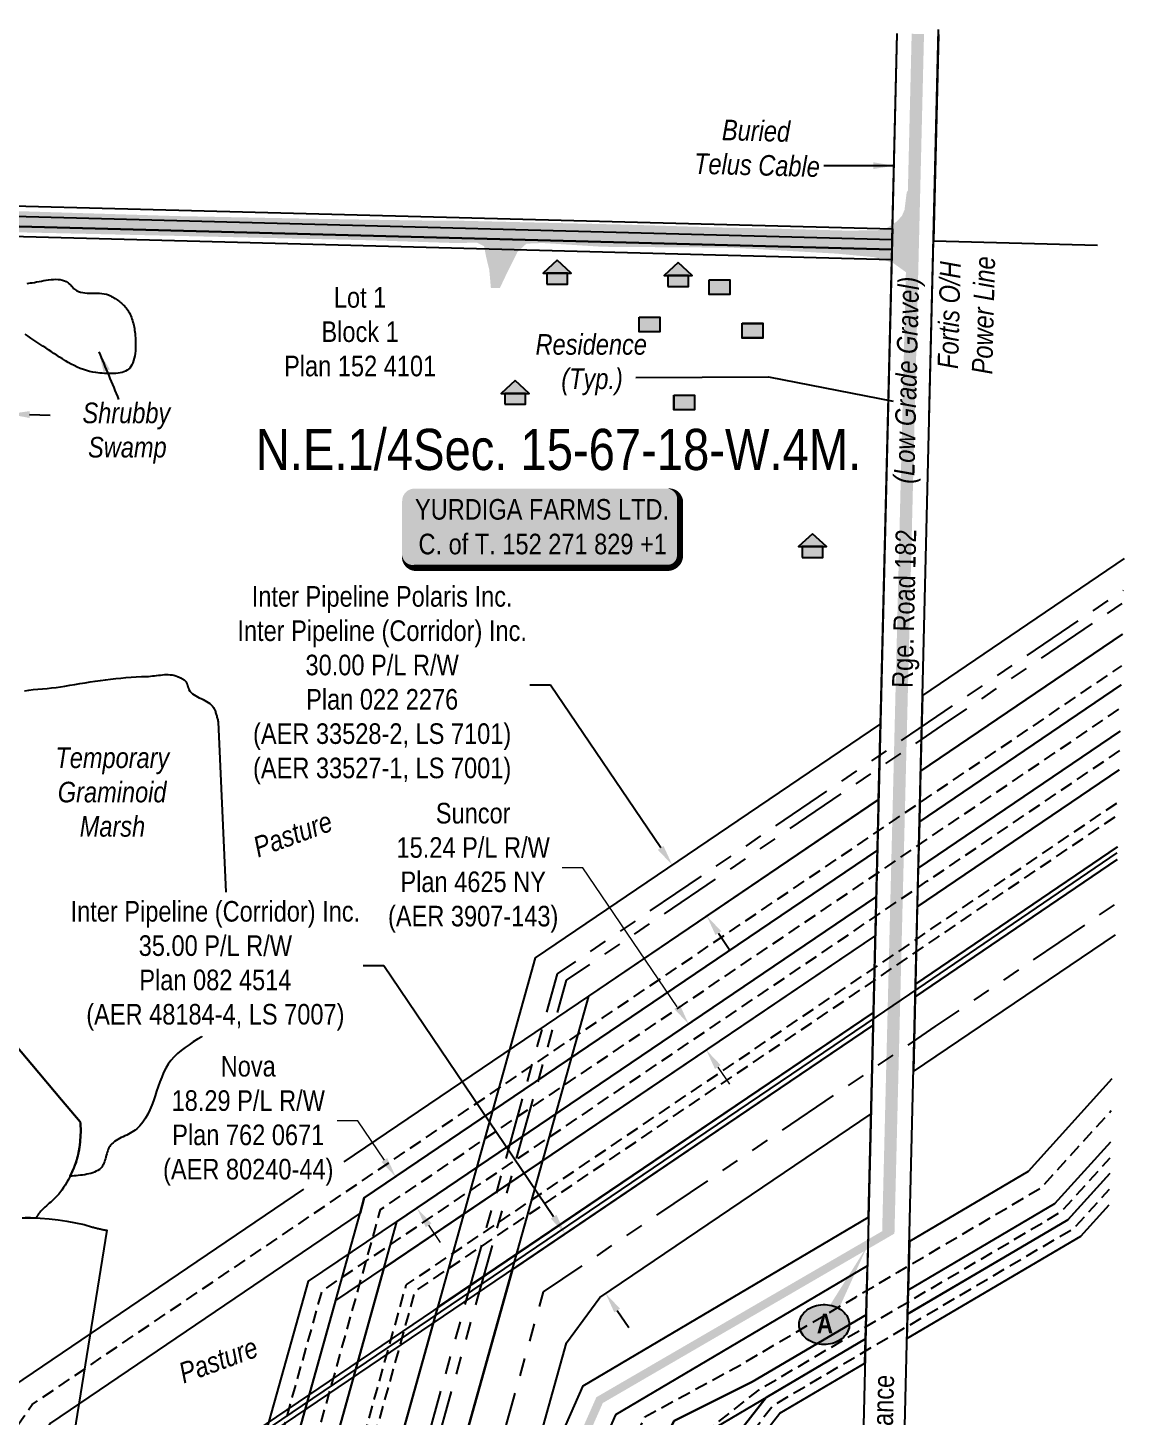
# Model space of a CAD drawing. Extents: x 392983 to 396116, y 6072693 to 6074543.
# Drawn here: x 393541 to 394074, y 6073850 to 6074525 of the extents above; entities that cross this region are included whole.
import ezdxf
from ezdxf.enums import TextEntityAlignment as Align

# ---------------------------------------------------------------- set-up
doc = ezdxf.new("R2010")
doc.units = 0
doc.header["$LTSCALE"] = 5
doc.header["$PDSIZE"] = 0.5
doc.linetypes.add('foc-DRILLPATH', pattern=[14.75, 6, -1.75, 1.75, -1.75, 1.75, -1.75])
doc.linetypes.add('UG_PIPE', pattern=[1.875, 1.25, -0.625])
doc.layers.get('Defpoints').update_dxf_attribs({"color": 9})
for name, color, linetype in [('AS-CABLE', 224, 'foc-CABLE'), ('AS-PIPE-UG', 44, 'UG_PIPE'), ('AS-POWER', 104, 'foc-POWER'), ('AS-POWER-T', 104, 'Continuous'), ('AS-RESIDENCE', 14, 'Continuous'), ('AS-ROADS', 254, 'Continuous'), ('AS-TELUS', 224, 'foc-TEL'), ('C-RW', 13, 'Continuous'), ('C-SYMBOL', 7, 'Continuous'), ('CG-NOTES', 7, 'Continuous'), ('F-RW', 190, 'Continuous'), ('L-ROAD-T', 7, 'Continuous'), ('L-SEC', 7, 'Continuous'), ('L-TITLEDB', 4, 'Continuous'), ('L-TITLEDB-T', 4, 'Continuous'), ('P-PDRILLPATH', 12, 'foc-DRILLPATH'), ('WETLAND', 143, 'Continuous'), ('WETLAND-T', 146, 'Continuous')]:
    doc.layers.add(name, color=color, linetype=linetype)
doc.layers.add('F-RW-T', color=190, linetype='Continuous', lineweight=9)
doc.layers.add('T-TEXT', color=48, linetype='Continuous', lineweight=18)
doc.styles.add('175L', font='ARIALN.TTF', dxfattribs={"height": 20})
doc.styles.add('80', font='ARIALN.TTF', dxfattribs={"height": 10})
doc.styles.add('80CG', font='ARIALN.TTF', dxfattribs={"height": 10})
doc.styles.add('80L', font='ARIALN.TTF', dxfattribs={"height": 10})
doc.styles.add('80LS', font='ARIALNI.TTF', dxfattribs={"height": 10})
doc.styles.add('BOLD', font='ARIALNB.TTF')
doc.styles.add('foc-LtypeFont', font='ARIALN.TTF', dxfattribs={"height": 7.35})
doc.linetypes.add('foc-CABLE', pattern='A,2,-1,["C",foc-LtypeFont,S=0.2,R=0,X=-0.625,Y=-0.75],-1.24,8', length=12.24)
doc.linetypes.add('foc-POWER', pattern='A,6,-1,["P",foc-LtypeFont,S=0.2,R=0,X=-0.625,Y=-0.75],-1.24,4', length=12.24)
doc.linetypes.add('foc-POWER-NOLINE', pattern='A,0,-4,["P",foc-LtypeFont,S=0.2,R=0,X=-0.625,Y=-0.75],-8.24', length=12.24)
doc.linetypes.add('foc-TEL', pattern='A,2,-1,["T",foc-LtypeFont,S=0.2,R=0,X=-0.425,Y=-0.75],-1.24,8', length=12.24)
doc.linetypes.add('foc-TEL-NOLINE', pattern='A,0,-2,["T",foc-LtypeFont,S=0.2,R=0,X=-0.425,Y=-0.75],-10.24', length=12.24)
doc.dimstyles.new('Compass 5 000', dxfattribs={"dimscale": 5, "dimtxt": 9, "dimasz": 2, "dimexe": 0.2, "dimexo": 0.0625, "dimgap": 0.5, "dimtad": 0, "dimtih": 1, "dimtoh": 1, "dimzin": 0, "dimdsep": 46, "dimtxsty": '80CG', "dimcen": 0.1, "dimse1": 1, "dimse2": 1, "dimclrd": 256, "dimclrt": 256, "dimaunit": 1, "dimadec": 4, "dimazin": 0, "dimtfac": 0.06, "dimtofl": 0, "dimtmove": 0, "dimatfit": 1, "dimfxl": 0.2, "dimtolj": 1, "dimtzin": 0, "dimlwd": -1, "dimarcsym": 0})

# ---------------------------------------------------------------- blocks, each defined once
blk = doc.blocks.new('*U495')
h = blk.add_hatch(color=59)
edge = h.paths.add_edge_path()
edge.add_line((-61.5, -20), (61.5, -20))
edge.add_arc((61.5, -14), 6, 270, 360)
edge.add_line((67.5, -14), (67.5, 12.5))
edge.add_arc((61.5, 12.5), 6, 0, 90)
edge.add_line((61.5, 18.5), (-61.5, 18.5))
edge.add_arc((-61.5, 12.5), 6, 90, 180)
edge.add_line((-67.5, 12.5), (-67.5, -14))
edge.add_arc((-61.5, -14), 6, 180, 270)
at = {"color": 1, "flags": 128}
blk.add_lwpolyline([(-61.5, -20, 3, 3, 0), (61.5, -20, 3, 3, 0.414214), (67.5, -14, 3, 3, 0), (67.5, 12.5, 3, 0, 0.414214), (61.5, 18.5, 0, 0, 0), (-61.5, 18.5, 0, 0, 0.414214), (-67.5, 12.5, 0, 0, 0), (-67.5, -14, 0, 3, 0.414214)], format="xyseb", close=True, dxfattribs=at)
blk.add_lwpolyline([(-42.81, -9.41, 0, 7.5, 0), (0, 0, 0, 0, 0)], format="xyseb", dxfattribs=at)
at = {"color": 1, "style": '80'}
blk.add_attdef('ENTER_TEXT_001', (-35.99, -5), '', height=10, dxfattribs=at)
blk = doc.blocks.new('*D528')
at = {"layer": 'Defpoints', "color": 0, "transparency": 16777216}
for p in [(393907.86, 6074094.3), (393918.16, 6074079.12), (393719.67, 6073966.63)]:
    blk.add_point(p, dxfattribs=at)
at = {"layer": 'F-RW-T', "transparency": 16777216}
for p, q in [((393701.14, 6073993.95), (393691.14, 6073993.95)), ((393714.06, 6073974.9), (393701.14, 6073993.95)), ((393735.58, 6073943.18), (393741.2, 6073934.9))]:
    blk.add_line(p, q, dxfattribs=at)
for points in [[(393715.44, 6073975.84), (393712.68, 6073973.97), (393719.67, 6073966.63)], [(393736.96, 6073944.11), (393734.2, 6073942.24), (393729.97, 6073951.45)]]:
    blk.add_solid(points, dxfattribs=at)
at = {"layer": 'F-RW-T', "transparency": 16777216, "insert": (393647.94, 6073993.95), "char_height": 10, "attachment_point": 5, "style": '80CG'}
blk.add_mtext('\\A1;Nova\\P18.29 P/L R/W\\PPlan 762 0671\\P(AER 80240-44)', dxfattribs=at)
blk = doc.blocks.new('res_occ')
for points in [[(0.1, 0.89), (-1.26, -0.37), (1.46, -0.37)], [(-0.9, -1.43), (1.1, -1.43), (1.1, -0.37), (-0.9, -0.37)]]:
    blk.add_hatch(color=14).paths.add_polyline_path(points)
at = {"color": 14}
for points in [[(0.1, 0.89), (-1.26, -0.37), (1.46, -0.37)], [(-0.9, -1.43), (1.1, -1.43), (1.1, -0.37), (-0.9, -0.37)]]:
    blk.add_lwpolyline(points, close=True, dxfattribs=at)
blk = doc.blocks.new('res_other')
blk.add_hatch(color=14).paths.add_polyline_path([(-1.09, 0.73), (0.91, 0.73), (0.91, -0.69), (-1.09, -0.69)])
at = {"color": 14}
blk.add_lwpolyline([(-1.09, 0.73), (0.91, 0.73), (0.91, -0.69), (-1.09, -0.69)], close=True, dxfattribs=at)
blk = doc.blocks.new('*D523')
at = {"layer": 'Defpoints', "color": 0, "transparency": 16777216}
for p in [(393861.91, 6074040.97), (393836.24, 6074023.57), (393844.8, 6074010.94)]:
    blk.add_point(p, dxfattribs=at)
at = {"layer": 'F-RW-T', "transparency": 16777216}
for p, q in [((393810.43, 6074116.91), (393800.43, 6074116.91)), ((393856.3, 6074049.25), (393810.43, 6074116.91)), ((393876.09, 6074020.07), (393881.7, 6074011.79))]:
    blk.add_line(p, q, dxfattribs=at)
for points in [[(393857.68, 6074050.19), (393854.92, 6074048.32), (393861.91, 6074040.97)], [(393877.47, 6074021), (393874.71, 6074019.13), (393870.48, 6074028.34)]]:
    blk.add_solid(points, dxfattribs=at)
at = {"layer": 'F-RW-T', "transparency": 16777216, "insert": (393757.23, 6074116.91), "char_height": 10, "attachment_point": 5, "style": '80CG'}
blk.add_mtext('\\A1;Suncor\\P15.24 P/L R/W\\PPlan 4625 NY\\P(AER 3907-143)', dxfattribs=at)
blk = doc.blocks.new('*D524')
at = {"layer": 'C-RW', "transparency": 16777216}
for p, q in [((393713.79, 6074069.23), (393703.79, 6074069.23)), ((393796.32, 6073947.35), (393713.79, 6074069.23)), ((393827.19, 6073901.76), (393832.79, 6073893.48))]:
    blk.add_line(p, q, dxfattribs=at)
for points in [[(393797.7, 6073948.28), (393794.94, 6073946.41), (393801.93, 6073939.07)], [(393828.57, 6073902.7), (393825.81, 6073900.83), (393821.58, 6073910.04)]]:
    blk.add_solid(points, dxfattribs=at)
at = {"layer": 'Defpoints', "color": 0, "transparency": 16777216}
for p in [(393860.41, 6073978.67), (393880.06, 6073949.65), (393801.93, 6073939.07)]:
    blk.add_point(p, dxfattribs=at)
at = {"layer": 'C-RW', "transparency": 16777216, "insert": (393631.97, 6074069.23), "char_height": 10, "attachment_point": 5, "style": '80CG'}
blk.add_mtext('\\A1;Inter Pipeline (Corridor) Inc.\\P35.00 P/L R/W\\PPlan 082 4514\\P(AER 48184-4, LS 7007)', dxfattribs=at)
blk = doc.blocks.new('*D525')
at = {"layer": 'Defpoints', "color": 0, "transparency": 16777216}
for p in [(393694.9, 6073854.69), (393724.25, 6073846.51), (393673.89, 6073779.28)]:
    blk.add_point(p, dxfattribs=at)
at = {"layer": 'F-RW-T', "transparency": 16777216}
for p, q in [((393638.24, 6073789.21), (393628.24, 6073789.21)), ((393664.25, 6073781.96), (393638.24, 6073789.21)), ((393712.87, 6073768.41), (393722.5, 6073765.73))]:
    blk.add_line(p, q, dxfattribs=at)
for points in [[(393664.7, 6073783.57), (393663.81, 6073780.35), (393673.89, 6073779.28)], [(393713.31, 6073770.02), (393712.42, 6073766.81), (393703.23, 6073771.1)]]:
    blk.add_solid(points, dxfattribs=at)
at = {"layer": 'F-RW-T', "transparency": 16777216, "insert": (393585.52, 6073789.21), "char_height": 10, "attachment_point": 5, "style": '80CG'}
blk.add_mtext('\\A1;Pembina\\P30.48 P/L R/W\\PPlan 782 1469\\PPlan 042 0681\\P(AER 37742-61,\\P37742-256)', dxfattribs=at)
blk = doc.blocks.new('*D515')
at = {"layer": 'C-RW', "transparency": 16777216}
for p, q in [((393794.82, 6074205.57), (393784.82, 6074205.57)), ((393848.32, 6074126.56), (393794.82, 6074205.57)), ((393876.35, 6074085.15), (393881.96, 6074076.87))]:
    blk.add_line(p, q, dxfattribs=at)
for points in [[(393849.7, 6074127.49), (393846.94, 6074125.62), (393853.93, 6074118.27)], [(393877.73, 6074086.09), (393874.97, 6074084.22), (393870.75, 6074093.43)]]:
    blk.add_solid(points, dxfattribs=at)
at = {"layer": 'Defpoints', "color": 0, "transparency": 16777216}
for p in [(393889.14, 6074142.12), (393853.93, 6074118.27), (393905.96, 6074117.28)]:
    blk.add_point(p, dxfattribs=at)
at = {"layer": 'C-RW', "transparency": 16777216, "insert": (393713, 6074205.57), "char_height": 10, "attachment_point": 5, "style": '80CG'}
blk.add_mtext('\\A1;Inter Pipeline Polaris Inc.\\PInter Pipeline (Corridor) Inc.\\P30.00 P/L R/W\\PPlan 022 2276\\P(AER 33528-2, LS 7101)\\P(AER 33527-1, LS 7001)', dxfattribs=at)
blk = doc.blocks.new('*D516')
at = {"layer": 'C-RW', "transparency": 16777216}
for p, q in [((393501.73, 6074338.04), (393331.67, 6074342.02)), ((393541.71, 6074337.1), (393551.7, 6074336.87))]:
    blk.add_line(p, q, dxfattribs=at)
for points in [[(393501.77, 6074339.7), (393501.69, 6074336.37), (393511.73, 6074337.8)], [(393541.75, 6074338.77), (393541.67, 6074335.43), (393531.71, 6074337.33)]]:
    blk.add_solid(points, dxfattribs=at)
at = {"layer": 'Defpoints', "color": 0, "transparency": 16777216}
for p in [(393531.71, 6074337.33), (393511.08, 6074309.99), (393531.06, 6074309.52)]:
    blk.add_point(p, dxfattribs=at)
at = {"layer": 'C-RW', "transparency": 16777216, "insert": (393267.14, 6074342.02), "char_height": 10, "attachment_point": 5, "style": '80CG'}
blk.add_mtext('\\A1;Inter Pipeline Offgas Ltd.\\P20.00 P/L R/W\\PPlan 132 3739\\P(AER 52321-3, LS 8002)', dxfattribs=at)
blk = doc.blocks.new('Route_Letters')
h = blk.add_hatch(color=255)
h.dxf.hatch_style = 1
edge = h.paths.add_edge_path()
edge.add_ellipse((-0.12, 0.46), major_axis=(-11.97, 0), ratio=0.789318, start_angle=0, end_angle=360)
at = {"color": 5}
blk.add_open_spline([(-12.34, 0.46), (-12.34, -0.25), (-12.24, -0.97), (-11.72, -2.79), (-11.14, -3.88), (-9.56, -5.81), (-8.54, -6.66), (-6.22, -8.02), (-4.9, -8.54), (-2.12, -9.17), (-0.66, -9.3), (2.22, -9.13), (3.64, -8.84), (6.27, -7.89), (7.48, -7.22), (9.54, -5.6), (10.38, -4.64), (11.6, -2.54), (11.97, -1.4), (12.18, 0.91), (12.02, 2.08), (11.2, 4.3), (10.54, 5.35), (8.8, 7.2), (7.72, 7.99), (5.29, 9.24), (3.93, 9.68), (1.11, 10.18), (-0.35, 10.23), (-3.22, 9.91), (-4.61, 9.55), (-7.16, 8.47), (-8.32, 7.75), (-10.24, 6.02), (-11, 5.02), (-12.05, 2.86), (-12.32, 1.7), (-12.34, 0.52), (-12.34, 0.49), (-12.34, 0.46)], degree=3, knots=[0, 0, 0, 0, 0.219529, 0.219529, 0.575727, 0.575727, 0.931924, 0.931924, 1.288121, 1.288121, 1.644318, 1.644318, 2.000515, 2.000515, 2.356712, 2.356712, 2.712909, 2.712909, 3.069107, 3.069107, 3.425304, 3.425304, 3.781501, 3.781501, 4.137698, 4.137698, 4.493895, 4.493895, 4.850092, 4.850092, 5.20629, 5.20629, 5.562487, 5.562487, 5.918684, 5.918684, 6.274881, 6.274881, 6.283185, 6.283185, 6.283185, 6.283185], dxfattribs=at)
at = {"color": 14, "style": 'BOLD'}
blk.add_attdef('A', text='', height=9.5, dxfattribs=at).set_placement((0.22, 0.98), align=Align.MIDDLE)

msp = doc.modelspace()

# ---------------------------------------------------------------- hatches: boundary and pattern name
at = {"layer": 'AS-ROADS'}
h = msp.add_hatch(color=256, dxfattribs=at)
h.dxf.hatch_style = 1
h.paths.add_polyline_path([(393466.303, 6074427.393), (393489.482, 6074426.689), (393531.563, 6074425.748), (393705.706, 6074421.807), (393748.091, 6074420.44), (393759.079, 6074420.597), (393762.532, 6074418.871), (393763.474, 6074413.851), (393765.044, 6074407.419), (393765.829, 6074398.633), (393770.224, 6074398.633), (393773.05, 6074404.595), (393775.718, 6074409.929), (393778.701, 6074416.047), (393783.096, 6074420.127), (393790.945, 6074420.44), (393820.4, 6074418.601), (393882.92, 6074418.155), (393933.946, 6074415.269), (393952.227, 6074413.537), (393961.052, 6074410.859), (393967.671, 6074406.134), (393970.193, 6074401.881), (393970.823, 6074436.848), (393969.881, 6074448.545), (393967.827, 6074444.895), (393966.774, 6074436.478), (393965.53, 6074433.608), (393963.137, 6074431.025), (393960.936, 6074429.304), (393956.246, 6074426.721), (393950.695, 6074426.625), (393939.497, 6074426.434), (393904.825, 6074427.391), (393874.731, 6074428.056), (393840.276, 6074429.108), (393828.574, 6074429.442), (393778.797, 6074430.594), (393752.168, 6074431.235), (393730.557, 6074431.39), (393674.06, 6074432.319), (393614.056, 6074433.505), (393502.404, 6074436.963), (393425.597, 6074438.697), (393411.037, 6074439.827), (393410.779, 6074436.794), (393415.317, 6074435.645), (393416.656, 6074429.412)])

# ---------------------------------------------------------------- linework, layer by layer
at = {"flags": 128}
msp.add_lwpolyline([(393948.884, 6073933.413, 0, 6, 0), (393927.892, 6073894.495, 0, 0, 0)], format="xyseb", dxfattribs=at)
at = {"layer": 'AS-CABLE', "flags": 128}
msp.add_lwpolyline([(393552.744, 6073480.594), (393591.326, 6073618.704), (393600.361, 6073650.934), (393653.789, 6073841.78), (393953.114, 6074044.464), (393973.503, 6074058.29), (394070.175, 6074124.07)], dxfattribs=at)
at = {"layer": 'AS-PIPE-UG', "flags": 128}
for points in [[(393441.12, 6073483.47), (393456.618, 6073544.407), (393477.836, 6073627.83), (393531.796, 6073840.111), (393542.951, 6073856.16), (393820.37, 6074044.139), (393961.225, 6074139.645), (393981.614, 6074153.486), (394072.315, 6074214.977)], [(393615.236, 6073603.719), (393624.663, 6073637.421), (393633.575, 6073669.21), (393711.069, 6073946.637), (393712.248, 6073950.862), (393958.714, 6074117.74), (393979.141, 6074131.694), (394071.832, 6074194.465)], [(393563.272, 6073480.322), (393602.997, 6073622.443), (393611.916, 6073654.486), (393683.831, 6073911.301), (393957.333, 6074096.415), (393977.714, 6074110.305), (394071.346, 6074173.833)], [(393603.049, 6073479.297), (393623.362, 6073552.048), (393651.913, 6073654.306), (393661.218, 6073686.309), (393724.706, 6073914.215), (393959.796, 6074073.408), (393980.14, 6074087.361), (394070.759, 6074148.87)], [(393608.203, 6073479.165), (393628.553, 6073552.048), (393656.722, 6073652.935), (393666.027, 6073684.94), (393729.03, 6073911.104), (393962.612, 6074069.276), (393982.958, 6074083.231), (394070.614, 6074142.728)], [(393696.396, 6073476.892), (393750.841, 6073670.891), (393780.16, 6073743.88), (393800.611, 6073767.125), (393840.665, 6073850.11), (393888.072, 6073875.935), (393943.083, 6073908.34), (393963.465, 6073920.346), (394033.325, 6073961.499), (394067.23, 6073998.915)], [(393709.286, 6073476.56), (393762.486, 6073666.123), (393811.673, 6073755.399), (393865.97, 6073839.488), (393896.199, 6073863.312), (393945.343, 6073892.36), (393965.714, 6073904.263), (394042.906, 6073949.734), (394066.69, 6073975.981)], [(393869.615, 6073813.156), (393902.907, 6073855.659), (393945.05, 6073880.484), (393965.457, 6073892.505), (394049.294, 6073941.89), (394066.33, 6073960.691)]]:
    msp.add_lwpolyline(points, dxfattribs=at)
at = {"layer": 'AS-POWER', "linetype": 'foc-POWER-NOLINE'}
msp.add_line((393978.82, 6074335.851), (393983.373, 6074524.118), dxfattribs=at)
at = {"layer": 'AS-POWER'}
for points in [[(393836.293, 6074355.059), (393900.734, 6074355.443), (393961.282, 6074343.585)], [(393978.614, 6074340.19), (393978.924, 6074340.13)]]:
    msp.add_lwpolyline(points, dxfattribs=at)
at = {"layer": 'AS-RESIDENCE', "color": 14}
for points in [[(393871.882, 6074402.588), (393881.882, 6074402.588), (393881.882, 6074395.449), (393871.882, 6074395.449)], [(393837.875, 6074384.395), (393847.875, 6074384.395), (393847.875, 6074377.257), (393837.875, 6074377.257)], [(393887.928, 6074381.44), (393897.928, 6074381.44), (393897.928, 6074374.302), (393887.928, 6074374.302)], [(393854.788, 6074346.548), (393864.788, 6074346.548), (393864.788, 6074339.41), (393854.788, 6074339.41)]]:
    msp.add_lwpolyline(points, close=True, dxfattribs=at)
at = {"layer": 'AS-ROADS', "flags": 128}
for points, const_width in [([(393973.27, 6074522.018), (393970.844, 6074421.699), (393958.909, 6073939.215)], 6), ([(393960.889, 6073940.884), (393818.636, 6073858.237), (393783.292, 6073778.213), (393585.8, 6073631.169)], 4)]:
    msp.add_lwpolyline(points, dxfattribs=dict(at, const_width=const_width))
at = {"layer": 'AS-TELUS', "linetype": 'foc-TEL-NOLINE', "flags": 128}
msp.add_lwpolyline([(393511.634, 6073481.653), (393546.152, 6073612.585), (393775.15, 6073784.678), (393810.739, 6073865.257), (393949.305, 6073947.079), (393960.553, 6074412.289), (393963.213, 6074522.261)], dxfattribs=at)
at = {"layer": 'C-RW', "flags": 128}
for points in [[(394073.542, 6074267.114), (393975.49, 6074200.674), (393974.593, 6074163.828), (394072.676, 6074230.323)], [(393954.21, 6074149.991), (393955.101, 6074186.841), (393787.422, 6074073.147), (393688.694, 6073719.706), (393728.119, 6073749.334), (393813.358, 6074054.487), (393954.21, 6074149.991)], [(394070.1, 6074120.889), (393971.926, 6074054.214), (393971.088, 6074017.977), (394069.239, 6074084.302)], [(393728.119, 6073749.334), (393774.114, 6073783.899), (393802.643, 6073886.032), (393818.693, 6073908.154), (393950.52, 6073997.421), (393951.559, 6074040.394), (393776.264, 6073921.692), (393728.119, 6073749.334)]]:
    msp.add_lwpolyline(points, dxfattribs=at)
at = {"layer": 'F-RW', "flags": 128}
for points in [[(394072.676, 6074230.323), (393974.593, 6074163.828), (393973.995, 6074139.26), (394072.096, 6074205.695)], [(394072.096, 6074205.695), (393973.995, 6074139.26), (393973.407, 6074116.639), (394071.568, 6074183.239)], [(394071.568, 6074183.239), (393973.407, 6074116.639), (393972.954, 6074097.893), (394071.127, 6074164.529)], [(394071.127, 6074164.529), (393972.954, 6074097.893), (393972.098, 6074060.358), (394070.248, 6074127.143)], [(393694.541, 6073973.977), (393813.358, 6074054.487), (393954.154, 6074149.953), (393953.568, 6074125.306), (393704.337, 6073956.556), (393702.256, 6073949.099), (393551.843, 6073847.074), (393543.292, 6073834.683), (393469.446, 6073544.381), (393453.868, 6073483.142)], [(393953.568, 6074125.306), (393953.029, 6074102.752), (393720.026, 6073944.85), (393648.955, 6073689.8), (393624.765, 6073671.68), (393702.256, 6073949.099), (393704.337, 6073956.556), (393953.568, 6074125.306)], [(394070.248, 6074127.143), (393972.098, 6074060.358), (393971.926, 6074054.214), (394070.1, 6074120.889)], [(393952.616, 6074083.944), (393690.411, 6073906.629), (393624.765, 6073671.68), (393604.538, 6073656.546), (393677.212, 6073916.071), (393720.026, 6073944.85), (393953.029, 6074102.752), (393952.616, 6074083.944)], [(393688.694, 6073719.706), (393740.109, 6073903.343), (393951.712, 6074046.534), (393952.616, 6074083.944), (393713.779, 6073922.431), (393648.955, 6073689.8), (393688.694, 6073719.706)], [(393951.712, 6074046.534), (393651.629, 6073843.336), (393597.954, 6073651.609), (393604.538, 6073656.546), (393655.98, 6073840.241), (393951.562, 6074040.396), (393951.712, 6074046.534)], [(394067.591, 6074014.273), (394026.944, 6073969.273), (393969.134, 6073935.386), (393968.248, 6073900.093), (394046.1, 6073945.812), (394066.51, 6073968.336)], [(394066.87, 6073983.626), (394039.712, 6073953.655), (393968.54, 6073911.73), (393968.244, 6073899.95), (394046.1, 6073945.812), (394066.51, 6073968.336)], [(394066.51, 6073968.336), (394046.1, 6073945.812), (393968.279, 6073899.97), (393967.994, 6073888.197), (394052.488, 6073937.969), (394066.151, 6073953.047)], [(393455.791, 6073591.843), (393520.24, 6073845.385), (393534.014, 6073865.204), (393674.909, 6073960.674)], [(393714.441, 6073476.427), (393767.144, 6073664.216), (393815.858, 6073752.633), (393850.016, 6073830.206), (393947.876, 6073888.049), (393948.732, 6073923.419), (393826.421, 6073851.085), (393791.533, 6073771.903), (393765.232, 6073752.104), (393729.44, 6073623.969), (393701.584, 6073524.245), (393688.408, 6073477.098)], [(393863.264, 6073813.156), (393899.554, 6073859.487), (393947.876, 6073888.049), (393948.159, 6073899.724), (393892.849, 6073867.143), (393854.864, 6073848.187), (393807.488, 6073758.165), (393757.828, 6073668.03), (393704.13, 6073476.693)], [(393807.488, 6073758.165), (393854.864, 6073848.187), (393892.849, 6073867.143), (393948.159, 6073899.724)], [(393875.966, 6073813.156), (393906.26, 6073851.831), (393947.588, 6073876.176), (393947.876, 6073888.049), (393899.554, 6073859.487), (393863.264, 6073813.156)]]:
    msp.add_lwpolyline(points, dxfattribs=at)
at = {"layer": 'L-SEC', "flags": 128}
for points in [[(393960.787, 6074421.942), (393963.213, 6074522.261)], [(393983.316, 6074521.736), (393980.89, 6074421.43)], [(393960.787, 6074421.942), (393155.678, 6074443.403), (393055.465, 6074446.042)], [(393960.787, 6074421.942), (393941.354, 6073618.391), (393937.78, 6073470.672)], [(393957.883, 6073470.154), (393961.457, 6073617.88), (393980.89, 6074421.43)], [(393980.89, 6074421.43), (394060.58, 6074419.4)]]:
    msp.add_lwpolyline(points, dxfattribs=at)
at = {"layer": 'L-TITLEDB', "flags": 128}
for points in [[(393155.787, 6074448.362), (393960.916, 6074427.303), (393960.674, 6074417.277), (393155.561, 6074438.549)], [(393511.634, 6073481.653), (393546.152, 6073612.585), (393775.15, 6073784.678), (393810.739, 6073865.257), (393949.305, 6073947.079), (393948.732, 6073923.419), (393826.421, 6073851.085), (393791.533, 6073771.903), (393588.918, 6073619.377), (393563.85, 6073600.719), (393532.379, 6073481.119)]]:
    msp.add_lwpolyline(points, dxfattribs=at)
msp.add_lwpolyline([(393155.561, 6074438.549), (393960.674, 6074417.277), (393960.553, 6074412.289), (393165.618, 6074433.402), (393155.689, 6074013.895), (393443.956, 6074007.355), (393440.493, 6073856.273), (393396.008, 6073680.462), (393298.522, 6073650.116), (393136.996, 6073664.647), (393145.38, 6074014.156)], close=True, dxfattribs=at)
at = {"layer": 'P-PDRILLPATH', "flags": 128}
for points in [[(393634.286, 6073478.493), (393646.616, 6073522.607), (393654.84, 6073552.048), (393691.813, 6073684.409), (393700.733, 6073716.343), (393798.229, 6074065.372), (393962.116, 6074176.495), (393982.508, 6074190.33), (394073.18, 6074251.77)], [(393639.441, 6073478.36), (393651.432, 6073521.261), (393660.032, 6073552.048), (393696.629, 6073683.064), (393705.549, 6073714.998), (393802.551, 6074062.262), (393964.922, 6074172.357), (393985.315, 6074186.192), (394073.036, 6074245.632)], [(393670.368, 6073477.563), (393682.358, 6073520.465), (393736.071, 6073712.756), (393744.973, 6073744.626), (393791.392, 6073910.801), (393961.371, 6074025.904), (393981.752, 6074039.733), (394069.594, 6074099.391)]]:
    msp.add_lwpolyline(points, dxfattribs=at)
at = {"layer": 'WETLAND'}
for points in [[(393540.497, 6074400.838), (393541.342, 6074400.93), (393542.158, 6074401.029), (393542.935, 6074401.138), (393544.023, 6074401.319), (393545.141, 6074401.525), (393546.283, 6074401.745), (393547.443, 6074401.97), (393548.614, 6074402.187), (393549.791, 6074402.388), (393550.965, 6074402.561), (393552.132, 6074402.696), (393553.284, 6074402.782), (393554.415, 6074402.809), (393555.519, 6074402.766), (393556.588, 6074402.643), (393557.617, 6074402.429), (393558.6, 6074402.114), (393559.529, 6074401.687), (393560.398, 6074401.138), (393560.61, 6074400.974), (393560.817, 6074400.797), (393561.019, 6074400.61), (393561.218, 6074400.413), (393561.413, 6074400.21), (393561.606, 6074400.001), (393561.797, 6074399.788), (393561.988, 6074399.572), (393562.178, 6074399.356), (393562.369, 6074399.141), (393562.562, 6074398.928), (393562.756, 6074398.72), (393562.954, 6074398.518), (393563.156, 6074398.323), (393563.362, 6074398.138), (393563.573, 6074397.963), (393564.457, 6074397.372), (393565.412, 6074396.919), (393566.427, 6074396.586), (393567.494, 6074396.353), (393568.605, 6074396.204), (393569.748, 6074396.119), (393570.917, 6074396.08), (393572.1, 6074396.069), (393573.29, 6074396.068), (393574.478, 6074396.058), (393575.653, 6074396.021), (393576.808, 6074395.939), (393577.933, 6074395.793), (393579.018, 6074395.564), (393580.055, 6074395.236), (393581.035, 6074394.788), (393581.58, 6074394.488), (393582.128, 6074394.173), (393582.677, 6074393.844), (393583.224, 6074393.502), (393583.769, 6074393.147), (393584.308, 6074392.778), (393584.839, 6074392.397), (393585.362, 6074392.004), (393585.874, 6074391.598), (393586.372, 6074391.181), (393586.855, 6074390.751), (393587.321, 6074390.31), (393587.767, 6074389.859), (393588.193, 6074389.396), (393588.595, 6074388.922), (393588.973, 6074388.438), (393589.407, 6074387.818), (393589.812, 6074387.168), (393590.189, 6074386.489), (393590.539, 6074385.786), (393590.862, 6074385.062), (393591.159, 6074384.319), (393591.432, 6074383.56), (393591.681, 6074382.789), (393591.908, 6074382.008), (393592.113, 6074381.221), (393592.298, 6074380.431), (393592.462, 6074379.64), (393592.608, 6074378.851), (393592.736, 6074378.069), (393592.847, 6074377.295), (393592.941, 6074376.532), (393593.054, 6074375.43), (393593.141, 6074374.271), (393593.201, 6074373.067), (393593.229, 6074371.83), (393593.222, 6074370.574), (393593.175, 6074369.311), (393593.086, 6074368.053), (393592.951, 6074366.813), (393592.766, 6074365.605), (393592.527, 6074364.439), (393592.231, 6074363.33), (393591.874, 6074362.29), (393591.453, 6074361.331), (393590.964, 6074360.466), (393590.403, 6074359.708), (393589.766, 6074359.07), (393589.766, 6074359.07), (393589.111, 6074358.592), (393588.364, 6074358.187), (393587.536, 6074357.852), (393586.637, 6074357.58), (393585.677, 6074357.367), (393584.665, 6074357.208), (393583.612, 6074357.098), (393582.527, 6074357.031), (393581.42, 6074357.004), (393580.301, 6074357.01), (393579.181, 6074357.046), (393578.068, 6074357.105), (393576.972, 6074357.183), (393575.905, 6074357.276), (393574.874, 6074357.377), (393573.891, 6074357.482), (393572.363, 6074357.703), (393570.843, 6074358.025), (393569.332, 6074358.437), (393567.83, 6074358.934), (393566.339, 6074359.507), (393564.859, 6074360.148), (393563.391, 6074360.85), (393561.937, 6074361.604), (393560.496, 6074362.404), (393559.07, 6074363.24), (393557.659, 6074364.105), (393556.266, 6074364.991), (393554.889, 6074365.892), (393553.531, 6074366.797), (393552.192, 6074367.701), (393550.873, 6074368.594), (393549.522, 6074369.493), (393548.126, 6074370.4), (393546.699, 6074371.318), (393545.256, 6074372.253), (393543.81, 6074373.207), (393542.376, 6074374.184), (393540.968, 6074375.188), (393539.6, 6074376.223)], [(393539.172, 6074202.889), (393541.326, 6074203.215), (393543.518, 6074203.475), (393545.735, 6074203.688), (393547.963, 6074203.875), (393550.189, 6074204.054), (393552.4, 6074204.245), (393554.583, 6074204.467), (393556.724, 6074204.739), (393558.81, 6074205.082), (393561.264, 6074205.533), (393563.723, 6074205.969), (393566.188, 6074206.391), (393568.657, 6074206.795), (393571.13, 6074207.181), (393573.606, 6074207.547), (393576.086, 6074207.892), (393578.57, 6074208.215), (393581.055, 6074208.515), (393583.543, 6074208.79), (393586.033, 6074209.039), (393588.524, 6074209.26), (393591.017, 6074209.452), (393593.51, 6074209.615), (393596.004, 6074209.746), (393598.497, 6074209.844), (393599.444, 6074209.893), (393600.402, 6074209.973), (393601.368, 6074210.075), (393602.34, 6074210.192), (393603.316, 6074210.316), (393604.293, 6074210.438), (393605.268, 6074210.552), (393606.24, 6074210.648), (393607.205, 6074210.719), (393608.161, 6074210.757), (393609.106, 6074210.754), (393610.038, 6074210.702), (393610.953, 6074210.593), (393611.85, 6074210.419), (393612.726, 6074210.172), (393613.578, 6074209.844), (393613.839, 6074209.73), (393614.105, 6074209.614), (393614.375, 6074209.496), (393614.647, 6074209.374), (393614.92, 6074209.25), (393615.192, 6074209.121), (393615.462, 6074208.987), (393615.728, 6074208.848), (393615.989, 6074208.703), (393616.244, 6074208.551), (393616.49, 6074208.392), (393616.727, 6074208.225), (393616.952, 6074208.049), (393617.165, 6074207.864), (393617.364, 6074207.669), (393617.547, 6074207.463), (393617.7, 6074207.261), (393617.835, 6074207.044), (393617.956, 6074206.815), (393618.065, 6074206.575), (393618.163, 6074206.327), (393618.252, 6074206.071), (393618.335, 6074205.81), (393618.413, 6074205.544), (393618.49, 6074205.277), (393618.566, 6074205.01), (393618.644, 6074204.744), (393618.726, 6074204.481), (393618.814, 6074204.223), (393618.91, 6074203.971), (393619.016, 6074203.728), (393619.135, 6074203.494), (393619.623, 6074202.749), (393620.212, 6074202.081), (393620.887, 6074201.479), (393621.635, 6074200.933), (393622.441, 6074200.43), (393623.291, 6074199.962), (393624.17, 6074199.516), (393625.064, 6074199.083), (393625.959, 6074198.651), (393626.84, 6074198.21), (393627.694, 6074197.749), (393628.505, 6074197.256), (393629.259, 6074196.722), (393629.943, 6074196.136), (393630.542, 6074195.487), (393631.041, 6074194.763), (393631.252, 6074194.38), (393631.448, 6074193.985), (393631.63, 6074193.58), (393631.8, 6074193.165), (393631.959, 6074192.741), (393632.108, 6074192.31), (393632.248, 6074191.874), (393632.381, 6074191.432), (393632.509, 6074190.987), (393632.632, 6074190.539), (393632.752, 6074190.089), (393632.87, 6074189.639), (393632.988, 6074189.189), (393633.107, 6074188.742), (393633.228, 6074188.298), (393633.352, 6074187.857), (393636.999, 6074105.07)], [(393625.454, 6074034.849), (393625.423, 6074034.83), (393623.331, 6074033.551), (393621.25, 6074032.257), (393619.205, 6074030.932), (393617.222, 6074029.56), (393615.326, 6074028.128), (393613.54, 6074026.619), (393611.891, 6074025.019), (393610.403, 6074023.313), (393609.072, 6074021.456), (393607.893, 6074019.471), (393606.842, 6074017.377), (393605.895, 6074015.197), (393605.027, 6074012.95), (393604.214, 6074010.66), (393603.431, 6074008.346), (393602.654, 6074006.03), (393601.859, 6074003.734), (393601.021, 6074001.478), (393600.116, 6073999.283), (393599.12, 6073997.171), (393598.008, 6073995.163), (393596.756, 6073993.28), (393595.339, 6073991.544), (393593.734, 6073989.975), (393593.021, 6073989.405), (393592.26, 6073988.877), (393591.458, 6073988.385), (393590.625, 6073987.922), (393589.767, 6073987.48), (393588.893, 6073987.053), (393588.011, 6073986.633), (393587.129, 6073986.214), (393586.255, 6073985.788), (393585.397, 6073985.349), (393584.563, 6073984.889), (393583.761, 6073984.402), (393582.999, 6073983.88), (393582.285, 6073983.317), (393581.627, 6073982.705), (393581.034, 6073982.037), (393580.613, 6073981.446), (393580.245, 6073980.802), (393579.924, 6073980.114), (393579.64, 6073979.39), (393579.387, 6073978.64), (393579.155, 6073977.87), (393578.937, 6073977.089), (393578.724, 6073976.305), (393578.51, 6073975.527), (393578.285, 6073974.763), (393578.042, 6073974.02), (393577.773, 6073973.308), (393577.469, 6073972.634), (393577.123, 6073972.007), (393576.726, 6073971.434), (393576.271, 6073970.925), (393575.615, 6073970.354), (393574.89, 6073969.85), (393574.103, 6073969.408), (393573.263, 6073969.022), (393572.374, 6073968.689), (393571.445, 6073968.402), (393570.481, 6073968.156), (393569.489, 6073967.947), (393568.476, 6073967.769), (393567.45, 6073967.617), (393566.415, 6073967.487), (393565.38, 6073967.373), (393564.351, 6073967.269), (393563.334, 6073967.172), (393562.337, 6073967.076), (393561.366, 6073966.975), (393561.791, 6073967.834), (393562.202, 6073968.701), (393562.596, 6073969.574), (393562.973, 6073970.455), (393563.333, 6073971.34), (393563.675, 6073972.231), (393563.998, 6073973.126), (393564.301, 6073974.024), (393564.585, 6073974.925), (393564.847, 6073975.827), (393565.089, 6073976.731), (393565.308, 6073977.636), (393565.505, 6073978.54), (393565.678, 6073979.443), (393565.828, 6073980.345), (393565.953, 6073981.244), (393566.04, 6073981.956), (393566.124, 6073982.683), (393566.203, 6073983.425), (393566.277, 6073984.179), (393566.345, 6073984.943), (393566.404, 6073985.716), (393566.455, 6073986.495), (393566.495, 6073987.278), (393566.523, 6073988.064), (393566.539, 6073988.851), (393566.54, 6073989.637), (393566.526, 6073990.419), (393566.496, 6073991.197), (393566.448, 6073991.968), (393566.381, 6073992.73), (393566.294, 6073993.481), (393557.246, 6074004.204), (393542.799, 6074021.326), (393532.4, 6074033.652)], [(393532.4, 6074033.652), (393542.799, 6074021.326), (393557.246, 6074004.204), (393566.294, 6073993.481), (393566.381, 6073992.73), (393566.448, 6073991.968), (393566.496, 6073991.197), (393566.526, 6073990.419), (393566.54, 6073989.637), (393566.539, 6073988.851), (393566.523, 6073988.064), (393566.495, 6073987.278), (393566.455, 6073986.495), (393566.404, 6073985.716), (393566.345, 6073984.943), (393566.277, 6073984.179), (393566.203, 6073983.425), (393566.124, 6073982.683), (393566.04, 6073981.956), (393565.953, 6073981.244), (393565.738, 6073979.785), (393565.459, 6073978.32), (393565.12, 6073976.854), (393564.722, 6073975.388), (393564.27, 6073973.927), (393563.764, 6073972.473), (393563.209, 6073971.029), (393562.607, 6073969.599), (393561.96, 6073968.185), (393561.272, 6073966.791), (393560.546, 6073965.42), (393559.783, 6073964.075), (393558.987, 6073962.76), (393558.161, 6073961.476), (393557.307, 6073960.228), (393556.428, 6073959.019), (393556.428, 6073959.019), (393555.87, 6073958.314), (393555.277, 6073957.635), (393554.652, 6073956.977), (393554.001, 6073956.336), (393553.329, 6073955.709), (393552.643, 6073955.092), (393551.946, 6073954.482), (393551.245, 6073953.876), (393550.545, 6073953.268), (393549.851, 6073952.657), (393549.168, 6073952.038), (393548.502, 6073951.407), (393547.857, 6073950.762), (393547.24, 6073950.098), (393546.656, 6073949.412), (393546.109, 6073948.7), (393546.02, 6073948.576), (393545.931, 6073948.452), (393545.842, 6073948.328), (393545.754, 6073948.203), (393545.667, 6073948.078), (393545.58, 6073947.953), (393545.493, 6073947.828), (393545.407, 6073947.702), (393545.321, 6073947.576), (393545.235, 6073947.45), (393545.15, 6073947.323), (393545.066, 6073947.196), (393544.982, 6073947.069), (393544.898, 6073946.941), (393544.815, 6073946.814), (393544.732, 6073946.685), (393542.143, 6073946.769), (393539.549, 6073946.812)], [(393538.172, 6073946.819), (393542.543, 6073946.759), (393546.895, 6073946.583), (393551.223, 6073946.277), (393555.522, 6073945.83), (393559.785, 6073945.227), (393564.007, 6073944.455), (393568.181, 6073943.5), (393572.303, 6073942.35), (393572.692, 6073942.234), (393573.09, 6073942.122), (393573.495, 6073942.013), (393573.906, 6073941.907), (393574.324, 6073941.804), (393574.747, 6073941.704), (393575.176, 6073941.605), (393575.608, 6073941.508), (393576.045, 6073941.412), (393576.484, 6073941.317), (393576.926, 6073941.223), (393577.37, 6073941.128), (393577.815, 6073941.034), (393578.261, 6073940.938), (393578.707, 6073940.842), (393579.153, 6073940.744), (393563.36, 6073842.21)]]:
    msp.add_lwpolyline(points, dxfattribs=at)

# ---------------------------------------------------------------- block references
at = {"xscale": 0.9987298961319185, "yscale": 0.9987298961319185, "zscale": 0.9987298961319185}
msp.add_blockref('Route_Letters', (393927.892, 6073894.495), dxfattribs=at).add_auto_attribs({'A': 'A'})
at = {"layer": 'AS-RESIDENCE', "color": 3, "xscale": 5, "yscale": 5, "zscale": 5}
for p in [(393797.523, 6074407.67), (393856.283, 6074406.453), (393777.091, 6074349.251), (393921.64, 6074274.765)]:
    msp.add_blockref('res_occ', p, dxfattribs=at)
at = {"layer": 'AS-RESIDENCE', "xscale": 5, "yscale": 5, "zscale": 5}
for p in [(393877.352, 6074398.885), (393843.345, 6074380.692), (393893.398, 6074377.738), (393860.258, 6074342.845)]:
    msp.add_blockref('res_other', p, dxfattribs=at)
at = {"layer": 'CG-NOTES'}
ref = msp.add_blockref('*U495', (393790.218, 6074282.617), dxfattribs=at)
ref.add_attrib('ENTER_TEXT_001', 'YURDIGA FARMS LTD.', (393728.96, 6074286.036), dxfattribs={"layer": '0', "color": 1, "height": 10, "style": '80'})
ref.add_attrib('ENTER_TEXT_002', 'C. of T. 152 271 829 +1', (393730.651, 6074269.192), dxfattribs={"layer": '0', "color": 1, "height": 10, "style": '80'})

# ---------------------------------------------------------------- texts
at = {"layer": 'AS-POWER-T', "insert": (393982.765, 6074356.87), "char_height": 10, "width": 57.1191, "attachment_point": 1, "rotation": 88.614672, "style": '80L'}
msp.add_mtext('\\pi2.5534;{\\fArial Narrow|b0|i1|c0|p34;Fortis O/H\\P\\pi0.32626;Power Line}', dxfattribs=at)
at = {"layer": 'AS-RESIDENCE', "insert": (393787.204, 6074376.164), "char_height": 10, "attachment_point": 1, "style": '80L'}
msp.add_mtext_dynamic_manual_height_columns('\\pi0.32626;{\\fArial Narrow|b0|i1|c0|p34;Residence\\P\\pi12.83;(Typ.)}', width=53.94038, gutter_width=50, heights=[0], dxfattribs=at)
at = {"layer": 'AS-TELUS', "insert": (393845.889, 6074481.272), "char_height": 10, "width": 97.90866, "attachment_point": 1, "rotation": 358.501697, "style": '80L'}
msp.add_mtext('\\pi32.368;{\\fArial Narrow|b0|i1|c0|p34;Buried\\P\\pi19.248;Telus Cable}', dxfattribs=at)
at = {"layer": 'C-SYMBOL', "color": 3, "insert": (393798.677, 6074330.146), "char_height": 20, "width": 323.10489, "attachment_point": 2, "style": '175L'}
msp.add_mtext('N.E.1/4Sec. 15-67-18-W.4M.', dxfattribs=at)
at = {"layer": 'L-ROAD-T', "style": '80L'}
for s, rotation, p in [('Rge. Road 182', 88.637325, (393966.614, 6074242.821)), ('Government Road Allowance', 88.614672, (393954.927, 6073796.095))]:
    msp.add_text(s, height=10, rotation=rotation, dxfattribs=at).set_placement(p, align=Align.MIDDLE_CENTER)
at = {"layer": 'L-TITLEDB-T', "insert": (393664.866, 6074399.025), "char_height": 10, "attachment_point": 1, "style": '80L'}
msp.add_mtext_dynamic_manual_height_columns('\\pi24.665;Lot 1\\P\\pi18.635;Block 1\\P\\pi0.48997;Plan 152 4101', width=71.87353, gutter_width=50, heights=[0], dxfattribs=at)
at = {"layer": 'T-TEXT', "style": '80LS'}
msp.add_text('(Low Grade Gravel)', height=10, rotation=88.637325, dxfattribs=at).set_placement((393967.716, 6074353.8), align=Align.MIDDLE_CENTER)
at = {"layer": 'T-TEXT', "char_height": 9.99649, "attachment_point": 1, "rotation": 20, "style": '175L'}
for insert in [(393649.301, 6074131.16), (393613.118, 6073875.637)]:
    msp.add_mtext_dynamic_manual_height_columns('{\\fArial Narrow|b0|i1|c0|p34;Pasture}', width=39.29509, gutter_width=100, heights=[0], dxfattribs=dict(at, insert=insert))

# ---------------------------------------------------------------- dimensions: what is measured, and where the dimension line sits
at = {"layer": 'C-RW'}
for base, p1, p2, angle, text, picture, middle in [((393531.71, 6074337.334), (393511.078, 6074309.986), (393531.059, 6074309.518), 358.659118, 'Inter Pipeline Offgas Ltd.\\P20.00 P/L R/W\\PPlan 132 3739\\P(AER 52321-3, LS 8002)', '*D516', (393267.135, 6074342.017)), ((393853.926, 6074118.275), (393905.963, 6074117.278), (393889.142, 6074142.12), 124.102345, 'Inter Pipeline Polaris Inc.\\PInter Pipeline (Corridor) Inc.\\P30.00 P/L R/W\\PPlan 022 2276\\P(AER 33528-2, LS 7101)\\P(AER 33527-1, LS 7001)', '*D515', (393713.003, 6074205.57)), ((393801.925, 6073939.069), (393880.063, 6073949.646), (393860.409, 6073978.671), 124.104112, 'Inter Pipeline (Corridor) Inc.\\P35.00 P/L R/W\\PPlan 082 4514\\P(AER 48184-4, LS 7007)', '*D524', (393631.972, 6074069.229))]:
    dim = msp.add_linear_dim(base=base, p1=p1, p2=p2, angle=angle, text=text, dimstyle='Compass 5 000', override={"dimclrd": 256}, dxfattribs=at)
    dim.commit()
    dim.dimension.update_dxf_attribs({"geometry": picture, "text_midpoint": middle, "dimtype": 161})
at = {"layer": 'F-RW-T'}
for base, p1, p2, angle, text, picture, middle in [((393861.912, 6074040.975), (393844.802, 6074010.937), (393836.238, 6074023.568), 124.137266, 'Suncor\\P15.24 P/L R/W\\PPlan 4625 NY\\P(AER 3907-143)', '*D523', (393757.233, 6074116.913)), ((393719.673, 6073966.629), (393918.158, 6074079.121), (393907.862, 6074094.298), 124.153401, 'Nova\\P18.29 P/L R/W\\PPlan 762 0671\\P(AER 80240-44)', '*D528', (393647.943, 6073993.954))]:
    dim = msp.add_linear_dim(base=base, p1=p1, p2=p2, angle=angle, text=text, dimstyle='Compass 5 000', dxfattribs=at)
    dim.commit()
    dim.dimension.update_dxf_attribs({"geometry": picture, "text_midpoint": middle, "dimtype": 161})
at = {"layer": 'F-RW-T', "color": 6}
dim = msp.add_linear_dim(base=(393673.888, 6073779.275), p1=(393724.249, 6073846.514), p2=(393694.903, 6073854.692), angle=164.42923, text='Pembina\\P30.48 P/L R/W\\PPlan 782 1469\\PPlan 042 0681\\P(AER 37742-61,\\P37742-256)', dimstyle='Compass 5 000', dxfattribs=at)
dim.commit()
dim.dimension.update_dxf_attribs({"geometry": '*D525', "text_midpoint": (393585.517, 6073789.208), "dimtype": 161})

# ---------------------------------------------------------------- leaders
at = {"layer": 'AS-TELUS', "path_type": 1}
msp.add_leader([(393961.659, 6074458.015), (393927.537, 6074458.015)], dimstyle='Compass 5 000', override={"dimgap": 0.5, "dimtad": 0}, dxfattribs=at)

# ---------------------------------------------------------------- next in the draw order: texts
at = {"layer": 'WETLAND-T', "char_height": 9.99562, "attachment_point": 1, "style": '80L', "bg_fill": 2}
for s, width, insert in [('\\pi0.45567;{\\fArial Narrow|b0|i1|c0|p34;Shrubby\\P\\pi3.1625;Swamp}', 43.44385, (393566.957, 6074342.897)), ('\\pi0.76249;{\\fArial Narrow|b0|i1|c0|p34;Temporary \\P\\pi1.9421;Graminoid \\P\\pi12.589;Marsh}', 56.15316, (393553.468, 6074175.337))]:
    msp.add_mtext_dynamic_manual_height_columns(s, width=width, gutter_width=49.978, heights=[0], dxfattribs=dict(at, insert=insert))

# ---------------------------------------------------------------- next in the draw order: leaders
at = {"layer": 'WETLAND-T', "path_type": 1}
msp.add_leader([(393575.311, 6074367.638), (393584.978, 6074344.48)], dimstyle='Compass 5 000', override={"dimgap": 0.5, "dimtad": 0}, dxfattribs=at)

doc.saveas('drawing.dxf')
